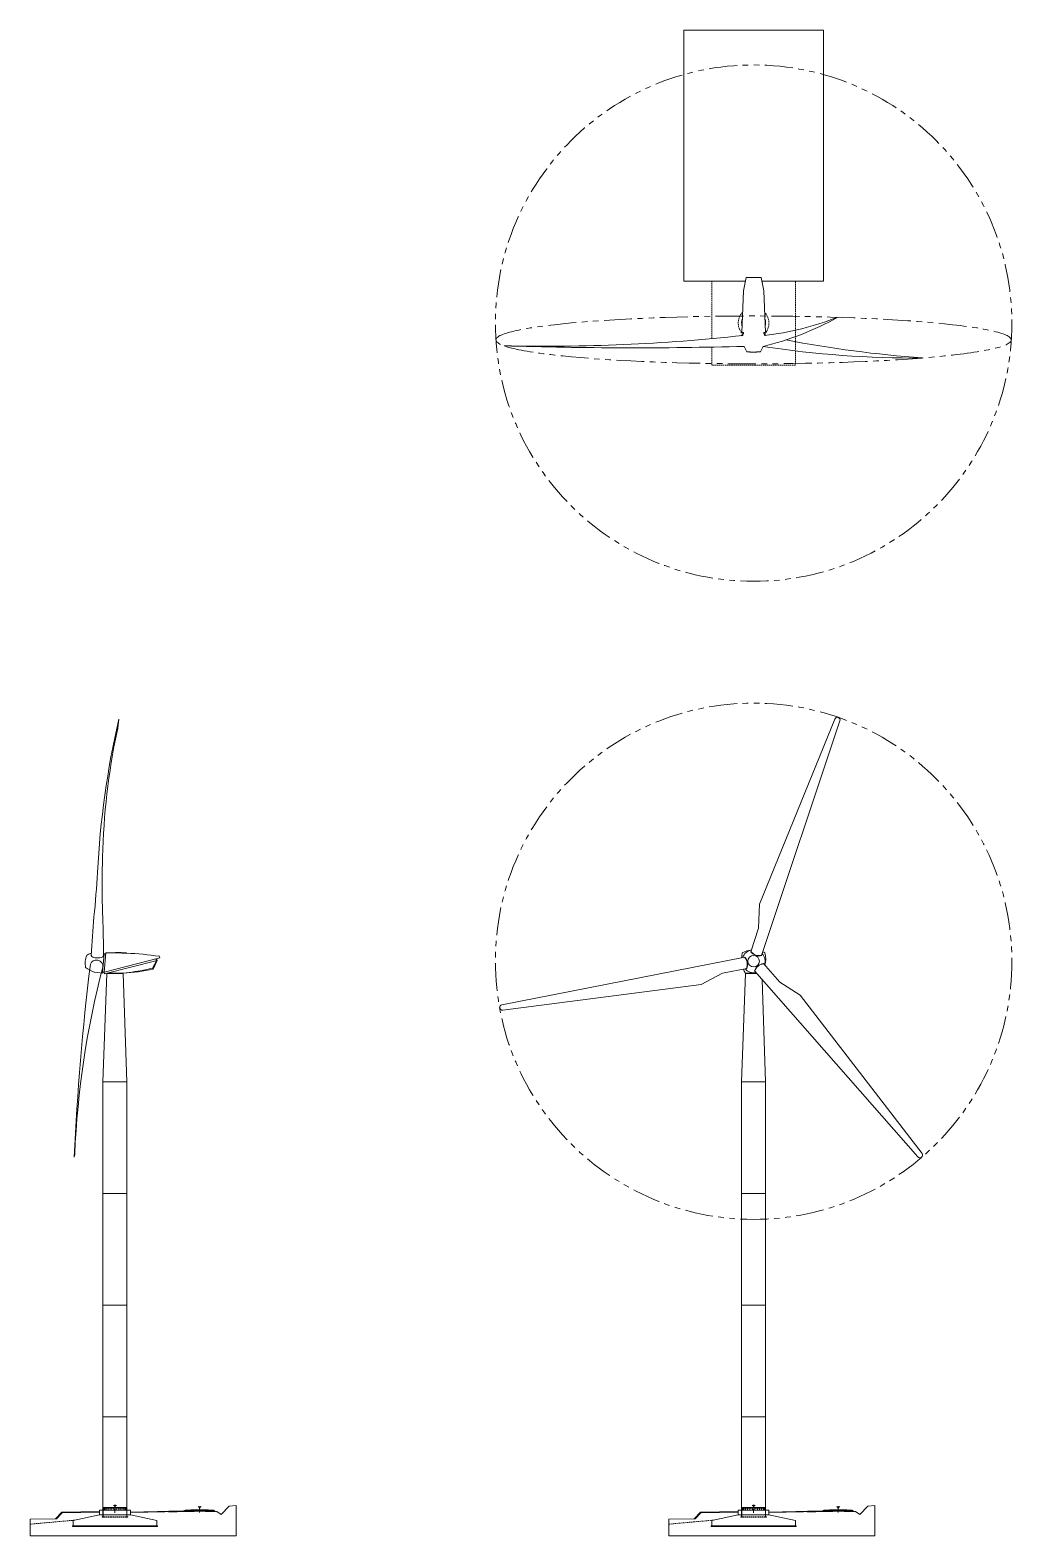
# Model space of a CAD drawing. Extents: x -21429 to -21253, y -12746 to -12476.
import ezdxf

# ---------------------------------------------------------------- set-up
doc = ezdxf.new("R2010")
doc.units = 0
doc.header["$MEASUREMENT"] = 0
for name, pattern in [('CENTER', [2, 1.25, -0.25, 0.25, -0.25]), ('HIDDEN', [0.375, 0.25, -0.125]), ('PHANTOMX2', [5, 2.5, -0.5, 0.5, -0.5, 0.5, -0.5])]:
    doc.linetypes.add(name, pattern=pattern)
doc.layers.add('www.cadblocksfree.com', color=7, linetype='CONTINUOUS', lineweight=5)

msp = doc.modelspace()

# ---------------------------------------------------------------- hatches: boundary and pattern name
at = {"layer": 'www.cadblocksfree.com'}
h = msp.add_hatch(dxfattribs=at)
h.set_pattern_fill('_USER', color=256, scale=0.0175, angle=45, style=0, pattern_type=0)
h.set_pattern_definition([(45, (-21430.657289, -12733.007476), (-0.012374369, 0.012374369), [])])
h.paths.add_polyline_path([(-21395.83, -12741.04), (-21398.33, -12740.99), (-21398.33, -12741.24), (-21395.45, -12741.3)])
h.paths.add_polyline_path([(-21398.33, -12740.99), (-21400.64, -12741.04), (-21400.85, -12741.06), (-21401.23, -12741.3), (-21398.33, -12741.24)])
h = msp.add_hatch(dxfattribs=at)
h.set_pattern_fill('_USER', color=256, scale=0.0175, angle=45, style=0, pattern_type=0)
h.set_pattern_definition([(45, (-21316.27269, -12733.007476), (-0.012374369, 0.012374369), [])])
h.paths.add_polyline_path([(-21281.45, -12741.04), (-21283.95, -12740.99), (-21283.95, -12741.24), (-21281.06, -12741.3)])
h.paths.add_polyline_path([(-21283.95, -12740.99), (-21286.26, -12741.04), (-21286.47, -12741.06), (-21286.84, -12741.3), (-21283.95, -12741.24)])
h = msp.add_hatch(dxfattribs=at)
h.set_pattern_fill('GRASS', color=256, scale=0.005, angle=45, style=0)
h.set_pattern_definition([(135, (-21431.82281, -12747.2673), (-0.1269999, 1e-17), [0.0238125, -0.1557925]), (90, (-21431.82281, -12747.2673), (-0.127, 1e-17), [0.0238125, -0.1031875]), (180, (-21431.82281, -12747.2673), (-1e-17, -0.127), [0.0238125, -0.1031875])])
h.paths.add_polyline_path([(-21403.88, -12741.33), (-21403.76, -12741.25), (-21410.73, -12741.39), (-21410.73, -12741.49), (-21404.21, -12741.36)])
h.paths.add_polyline_path([(-21422.94, -12741.54), (-21422.98, -12741.44), (-21424.12, -12742.58), (-21423.97, -12742.58)])
h.paths.add_polyline_path([(-21422.98, -12741.44), (-21422.94, -12741.54), (-21416.28, -12741.41), (-21416.28, -12741.31)])
h.paths.add_polyline_path([(-21410.56, -12741.64), (-21410.56, -12741.33), (-21410.41, -12741.33), (-21410.41, -12741.64)], flags=9)
h = msp.add_hatch(color=256, dxfattribs=at)
h.paths.add_polyline_path([(-21415.63, -12742.01), (-21415.6, -12742.01), (-21415.6, -12741.91), (-21415.63, -12741.91)])
h.paths.add_polyline_path([(-21411.36, -12742.01), (-21411.33, -12742.01), (-21411.33, -12741.91), (-21411.36, -12741.91)])
h = msp.add_hatch(dxfattribs=at)
h.set_pattern_fill('_USER', color=256, scale=0.0175, angle=45, style=0, pattern_type=0)
h.set_pattern_definition([(45, (-21427.745691, -12749.363468), (-0.012374369, 0.012374369), [])])
h.paths.add_polyline_path([(-21401.07, -12741.2), (-21403.76, -12741.25), (-21403.91, -12741.35), (-21402.3, -12741.32)])
h.paths.add_polyline_path([(-21401.23, -12741.3), (-21401.07, -12741.2), (-21402.3, -12741.32)])
h = msp.add_hatch(dxfattribs=at)
h.set_pattern_fill('GRASS', color=256, scale=0.005, angle=45, style=0)
h.set_pattern_definition([(135, (-21317.43822, -12747.2673), (-0.1269999, 1e-17), [0.0238125, -0.1557925]), (90, (-21317.43822, -12747.2673), (-0.127, 1e-17), [0.0238125, -0.1031875]), (180, (-21317.43822, -12747.2673), (-1e-17, -0.127), [0.0238125, -0.1031875])])
h.paths.add_polyline_path([(-21289.49, -12741.33), (-21289.37, -12741.25), (-21296.35, -12741.39), (-21296.35, -12741.49), (-21289.82, -12741.36)])
h.paths.add_polyline_path([(-21308.55, -12741.54), (-21308.6, -12741.44), (-21309.73, -12742.58), (-21309.59, -12742.58)])
h.paths.add_polyline_path([(-21308.6, -12741.44), (-21308.55, -12741.54), (-21301.9, -12741.41), (-21301.9, -12741.31)])
h.paths.add_polyline_path([(-21296.18, -12741.64), (-21296.18, -12741.33), (-21296.03, -12741.33), (-21296.03, -12741.64)], flags=9)
h = msp.add_hatch(color=256, dxfattribs=at)
h.paths.add_polyline_path([(-21301.25, -12742.01), (-21301.22, -12742.01), (-21301.22, -12741.91), (-21301.25, -12741.91)])
h.paths.add_polyline_path([(-21296.98, -12742.01), (-21296.95, -12742.01), (-21296.95, -12741.91), (-21296.98, -12741.91)])
h = msp.add_hatch(dxfattribs=at)
h.set_pattern_fill('_USER', color=256, scale=0.0175, angle=45, style=0, pattern_type=0)
h.set_pattern_definition([(45, (-21313.361092, -12749.363468), (-0.012374369, 0.012374369), [])])
h.paths.add_polyline_path([(-21286.68, -12741.2), (-21289.37, -12741.25), (-21289.53, -12741.35), (-21287.91, -12741.32)])
h.paths.add_polyline_path([(-21286.84, -12741.3), (-21286.68, -12741.2), (-21287.91, -12741.32)])

# ---------------------------------------------------------------- linework, layer by layer
for p, q in [((-21300.9, -12522.6), (-21301.24, -12530.05)), ((-21300.45, -12520.23), (-21300.9, -12522.6)), ((-21297.74, -12520.23), (-21300.45, -12520.23)), ((-21297.29, -12522.6), (-21297.74, -12520.23)), ((-21296.95, -12530.05), (-21297.29, -12522.6)), ((-21300.89, -12530.05), (-21301.24, -12530.05)), ((-21301.04, -12530.34), (-21300.89, -12530.33)), ((-21301.04, -12530.62), (-21301.04, -12530.34)), ((-21300.89, -12530.33), (-21300.89, -12530.05)), ((-21297.3, -12530.33), (-21297.3, -12530.05)), ((-21297.3, -12530.05), (-21296.95, -12530.05)), ((-21297.15, -12530.34), (-21297.3, -12530.33)), ((-21297.15, -12530.62), (-21297.15, -12530.34)), ((-21297.15, -12530.34), (-21296.9, -12530.58)), ((-21300.77, -12532.55), (-21300.31, -12533.51)), ((-21297.88, -12533.51), (-21297.42, -12532.55)), ((-21300.31, -12533.51), (-21299.79, -12533.51)), ((-21299.79, -12533.51), (-21299.74, -12533.61)), ((-21299.74, -12533.61), (-21298.59, -12533.61)), ((-21298.59, -12533.61), (-21298.54, -12533.51)), ((-21298.54, -12533.51), (-21297.88, -12533.51)), ((-21415.12, -12641.19), (-21415.42, -12644.65)), ((-21414.97, -12641.19), (-21415.12, -12641.19)), ((-21414.93, -12641.21), (-21414.97, -12641.19)), ((-21413.36, -12641.16), (-21413.37, -12641.21)), ((-21411.4, -12641.22), (-21411.39, -12641.27)), ((-21415.42, -12641.39), (-21415.7, -12644.64)), ((-21415.42, -12641.39), (-21415.15, -12641.41)), ((-21405.42, -12642.09), (-21415.42, -12644.65)), ((-21405.93, -12642.58), (-21415.35, -12644.94)), ((-21406.74, -12643.97), (-21407.85, -12644.21)), ((-21406.06, -12642.61), (-21406.74, -12643.97)), ((-21406.66, -12644.13), (-21406.74, -12643.97)), ((-21406.66, -12644.13), (-21405.93, -12642.58)), ((-21406.15, -12642.28), (-21406.06, -12642.61)), ((-21406.02, -12642.24), (-21405.93, -12642.58)), ((-21405.54, -12641.82), (-21405.42, -12642.09)), ((-21417.18, -12644.64), (-21416.69, -12644.72)), ((-21416.69, -12644.72), (-21415.64, -12644.84)), ((-21415.42, -12644.65), (-21415.7, -12644.64)), ((-21415.64, -12644.84), (-21415.63, -12644.64)), ((-21414.96, -12644.91), (-21415.63, -12664.31)), ((-21415.42, -12644.65), (-21415.35, -12644.94)), ((-21412, -12644.84), (-21414.96, -12644.84)), ((-21414.96, -12644.91), (-21414.96, -12644.84)), ((-21414.96, -12644.91), (-21412, -12644.91)), ((-21414.96, -12644.91), (-21412, -12644.91)), ((-21412, -12644.91), (-21412, -12644.84)), ((-21412, -12644.91), (-21411.33, -12664.31)), ((-21300.57, -12644.91), (-21301.25, -12664.31)), ((-21298.6, -12644.84), (-21300.58, -12644.84)), ((-21300.57, -12644.91), (-21300.58, -12644.84)), ((-21300.57, -12644.91), (-21298.54, -12644.91)), ((-21300.57, -12644.91), (-21298.54, -12644.91)), ((-21297.58, -12646), (-21296.95, -12664.31)), ((-21415.63, -12664.31), (-21415.63, -12741.06)), ((-21415.63, -12664.31), (-21411.33, -12664.31)), ((-21411.33, -12664.31), (-21411.33, -12741.06)), ((-21301.25, -12664.31), (-21301.25, -12741.06)), ((-21301.25, -12664.31), (-21296.95, -12664.31)), ((-21296.95, -12664.31), (-21296.95, -12741.06)), ((-21415.63, -12684.31), (-21411.33, -12684.31)), ((-21301.25, -12684.31), (-21296.95, -12684.31)), ((-21415.63, -12704.31), (-21411.33, -12704.31)), ((-21301.25, -12704.31), (-21296.95, -12704.31)), ((-21415.63, -12724.31), (-21411.33, -12724.31)), ((-21301.25, -12724.31), (-21296.95, -12724.31)), ((-21416.23, -12741.91), (-21416.23, -12741.06)), ((-21416.23, -12741.06), (-21415.63, -12741.06)), ((-21415.63, -12740.56), (-21415.63, -12742.24)), ((-21415.63, -12740.56), (-21415.55, -12740.56)), ((-21415.6, -12740.71), (-21415.6, -12742.24)), ((-21415.6, -12741.06), (-21411.36, -12741.06)), ((-21415.58, -12740.68), (-21415.58, -12741.06)), ((-21415.57, -12740.68), (-21415.55, -12740.68)), ((-21415.55, -12740.56), (-21415.55, -12740.68)), ((-21415.55, -12740.56), (-21415.51, -12740.56)), ((-21415.51, -12740.68), (-21415.55, -12740.68)), ((-21415.51, -12740.56), (-21415.43, -12740.56)), ((-21415.51, -12740.56), (-21415.51, -12740.68)), ((-21415.51, -12740.68), (-21415.43, -12740.68)), ((-21415.44, -12741.06), (-21415.44, -12740.68)), ((-21415.43, -12740.56), (-21415.43, -12740.68)), ((-21415.43, -12740.56), (-21411.53, -12740.56)), ((-21411.53, -12740.68), (-21415.43, -12740.68)), ((-21415.22, -12741.06), (-21415.22, -12740.68)), ((-21414.92, -12741.06), (-21414.92, -12740.68)), ((-21414.56, -12741.06), (-21414.56, -12740.68)), ((-21414.14, -12741.06), (-21414.14, -12740.68)), ((-21413.64, -12740.16), (-21413.74, -12740.22)), ((-21413.74, -12740.22), (-21413.59, -12740.22)), ((-21413.71, -12741.06), (-21413.71, -12740.68)), ((-21413.38, -12740.48), (-21413.64, -12740.16)), ((-21413.58, -12740.48), (-21413.32, -12740.16)), ((-21413.22, -12740.22), (-21413.37, -12740.22)), ((-21413.32, -12740.16), (-21413.22, -12740.22)), ((-21413.26, -12741.06), (-21413.26, -12740.68)), ((-21412.82, -12741.06), (-21412.82, -12740.68)), ((-21412.41, -12741.06), (-21412.41, -12740.68)), ((-21412.04, -12741.06), (-21412.04, -12740.68)), ((-21411.74, -12741.06), (-21411.74, -12740.68)), ((-21411.53, -12740.56), (-21411.53, -12740.68)), ((-21411.53, -12740.56), (-21411.45, -12740.56)), ((-21411.53, -12740.68), (-21411.45, -12740.68)), ((-21411.52, -12741.06), (-21411.52, -12740.68)), ((-21411.45, -12740.56), (-21411.45, -12740.68)), ((-21411.41, -12740.56), (-21411.45, -12740.56)), ((-21411.41, -12740.68), (-21411.45, -12740.68)), ((-21411.41, -12740.56), (-21411.33, -12740.56)), ((-21411.41, -12740.56), (-21411.41, -12740.68)), ((-21411.41, -12740.68), (-21411.39, -12740.68)), ((-21411.38, -12740.68), (-21411.38, -12741.06)), ((-21411.36, -12740.71), (-21411.36, -12742.24)), ((-21411.33, -12740.56), (-21411.33, -12742.24)), ((-21411.33, -12741.06), (-21410.73, -12741.06)), ((-21410.73, -12741.91), (-21410.73, -12741.06)), ((-21400.83, -12741.04), (-21401.23, -12741.3)), ((-21398.33, -12740.99), (-21400.83, -12741.04)), ((-21398.49, -12740.38), (-21398.59, -12740.44)), ((-21398.59, -12740.44), (-21398.44, -12740.44)), ((-21398.23, -12740.7), (-21398.49, -12740.38)), ((-21398.43, -12740.71), (-21398.17, -12740.38)), ((-21398.33, -12740.99), (-21395.83, -12741.04)), ((-21398.07, -12740.44), (-21398.22, -12740.44)), ((-21398.17, -12740.38), (-21398.07, -12740.44)), ((-21395.83, -12741.04), (-21395.45, -12741.3)), ((-21393.03, -12740.35), (-21394.48, -12741.8)), ((-21391.8, -12740.24), (-21393.03, -12740.35)), ((-21391.8, -12740.24), (-21391.8, -12745.66)), ((-21301.85, -12741.91), (-21301.85, -12741.06)), ((-21301.85, -12741.06), (-21301.25, -12741.06)), ((-21301.25, -12740.56), (-21301.25, -12742.24)), ((-21301.25, -12740.56), (-21301.17, -12740.56)), ((-21301.22, -12740.71), (-21301.22, -12742.24)), ((-21301.22, -12741.06), (-21296.98, -12741.06)), ((-21301.2, -12740.68), (-21301.2, -12741.06)), ((-21301.19, -12740.68), (-21301.17, -12740.68)), ((-21301.17, -12740.56), (-21301.17, -12740.68)), ((-21301.17, -12740.56), (-21301.12, -12740.56)), ((-21301.12, -12740.68), (-21301.17, -12740.68)), ((-21301.12, -12740.56), (-21301.05, -12740.56)), ((-21301.12, -12740.56), (-21301.12, -12740.68)), ((-21301.12, -12740.68), (-21301.05, -12740.68)), ((-21301.06, -12741.06), (-21301.06, -12740.68)), ((-21301.05, -12740.56), (-21301.05, -12740.68)), ((-21301.05, -12740.56), (-21297.15, -12740.56)), ((-21297.15, -12740.68), (-21301.05, -12740.68)), ((-21300.84, -12741.06), (-21300.84, -12740.68)), ((-21300.53, -12741.06), (-21300.53, -12740.68)), ((-21300.17, -12741.06), (-21300.17, -12740.68)), ((-21299.76, -12741.06), (-21299.76, -12740.68)), ((-21299.26, -12740.16), (-21299.36, -12740.22)), ((-21299.36, -12740.22), (-21299.21, -12740.22)), ((-21299.32, -12741.06), (-21299.32, -12740.68)), ((-21298.99, -12740.48), (-21299.26, -12740.16)), ((-21299.2, -12740.48), (-21298.93, -12740.16)), ((-21298.83, -12740.22), (-21298.98, -12740.22)), ((-21298.93, -12740.16), (-21298.83, -12740.22)), ((-21298.87, -12741.06), (-21298.87, -12740.68)), ((-21298.43, -12741.06), (-21298.43, -12740.68)), ((-21298.02, -12741.06), (-21298.02, -12740.68)), ((-21297.66, -12741.06), (-21297.66, -12740.68)), ((-21297.36, -12741.06), (-21297.36, -12740.68)), ((-21297.15, -12740.56), (-21297.15, -12740.68)), ((-21297.15, -12740.56), (-21297.07, -12740.56)), ((-21297.15, -12740.68), (-21297.07, -12740.68)), ((-21297.13, -12741.06), (-21297.13, -12740.68)), ((-21297.07, -12740.56), (-21297.07, -12740.68)), ((-21297.02, -12740.56), (-21297.07, -12740.56)), ((-21297.02, -12740.68), (-21297.07, -12740.68)), ((-21297.02, -12740.56), (-21296.95, -12740.56)), ((-21297.02, -12740.56), (-21297.02, -12740.68)), ((-21297.02, -12740.68), (-21297.01, -12740.68)), ((-21296.99, -12740.68), (-21296.99, -12741.06)), ((-21296.98, -12740.71), (-21296.98, -12742.24)), ((-21296.95, -12740.56), (-21296.95, -12742.24)), ((-21296.95, -12741.06), (-21296.35, -12741.06)), ((-21296.35, -12741.91), (-21296.35, -12741.06)), ((-21286.45, -12741.04), (-21286.85, -12741.3)), ((-21283.95, -12740.99), (-21286.45, -12741.04)), ((-21284.11, -12740.38), (-21284.21, -12740.44)), ((-21284.21, -12740.44), (-21284.06, -12740.44)), ((-21283.84, -12740.7), (-21284.11, -12740.38)), ((-21284.05, -12740.71), (-21283.78, -12740.38)), ((-21283.95, -12740.99), (-21281.45, -12741.04)), ((-21283.68, -12740.44), (-21283.83, -12740.44)), ((-21283.78, -12740.38), (-21283.68, -12740.44)), ((-21281.45, -12741.04), (-21281.06, -12741.3)), ((-21278.64, -12740.35), (-21280.1, -12741.8)), ((-21277.41, -12740.24), (-21278.64, -12740.35)), ((-21277.41, -12740.24), (-21277.41, -12745.66)), ((-21422.98, -12741.44), (-21424.12, -12742.58)), ((-21422.94, -12741.54), (-21423.97, -12742.58)), ((-21422.98, -12741.44), (-21416.23, -12741.31)), ((-21422.94, -12741.54), (-21416.23, -12741.41)), ((-21420.98, -12742.91), (-21416.23, -12741.91)), ((-21420.98, -12743.86), (-21420.98, -12742.91)), ((-21420.98, -12743.86), (-21405.98, -12743.86)), ((-21416.23, -12741.91), (-21410.73, -12741.91)), ((-21415.79, -12742.24), (-21415.45, -12742.24)), ((-21415.79, -12742.24), (-21415.79, -12742.31)), ((-21415.79, -12742.31), (-21415.45, -12742.31)), ((-21415.63, -12741.91), (-21415.6, -12741.91)), ((-21415.63, -12742.01), (-21415.6, -12742.01)), ((-21415.45, -12742.24), (-21415.45, -12742.31)), ((-21411.36, -12742.24), (-21411.52, -12742.24)), ((-21411.52, -12742.24), (-21411.52, -12742.31)), ((-21411.52, -12742.31), (-21411.18, -12742.31)), ((-21411.36, -12742.01), (-21411.33, -12742.01)), ((-21411.18, -12742.24), (-21411.33, -12742.24)), ((-21411.18, -12742.24), (-21411.18, -12742.31)), ((-21401.07, -12741.2), (-21410.73, -12741.39)), ((-21398.33, -12741.24), (-21410.73, -12741.49)), ((-21410.73, -12741.91), (-21405.98, -12742.91)), ((-21405.98, -12743.86), (-21405.98, -12742.91)), ((-21403.76, -12741.25), (-21403.91, -12741.35)), ((-21398.33, -12741.24), (-21395.23, -12741.3)), ((-21395.23, -12741.3), (-21394.48, -12741.8)), ((-21308.6, -12741.44), (-21309.73, -12742.58)), ((-21308.55, -12741.54), (-21309.59, -12742.58)), ((-21308.6, -12741.44), (-21301.85, -12741.31)), ((-21308.55, -12741.54), (-21301.85, -12741.41)), ((-21306.6, -12742.91), (-21301.85, -12741.91)), ((-21306.6, -12743.86), (-21306.6, -12742.91)), ((-21306.6, -12743.86), (-21291.6, -12743.86)), ((-21301.85, -12741.91), (-21296.35, -12741.91)), ((-21301.4, -12742.24), (-21301.06, -12742.24)), ((-21301.4, -12742.24), (-21301.4, -12742.31)), ((-21301.4, -12742.31), (-21301.06, -12742.31)), ((-21301.25, -12741.91), (-21301.22, -12741.91)), ((-21301.25, -12742.01), (-21301.22, -12742.01)), ((-21301.06, -12742.24), (-21301.06, -12742.31)), ((-21296.98, -12742.24), (-21297.13, -12742.24)), ((-21297.13, -12742.24), (-21297.13, -12742.31)), ((-21297.13, -12742.31), (-21296.79, -12742.31)), ((-21296.98, -12742.01), (-21296.95, -12742.01)), ((-21296.79, -12742.24), (-21296.95, -12742.24)), ((-21296.79, -12742.24), (-21296.79, -12742.31)), ((-21286.68, -12741.2), (-21296.35, -12741.39)), ((-21283.95, -12741.24), (-21296.35, -12741.49)), ((-21296.35, -12741.91), (-21291.6, -12742.91)), ((-21291.6, -12743.86), (-21291.6, -12742.91)), ((-21289.37, -12741.25), (-21289.53, -12741.35)), ((-21283.95, -12741.24), (-21280.85, -12741.3)), ((-21280.85, -12741.3), (-21280.1, -12741.8)), ((-21391.8, -12745.66), (-21428.68, -12745.66)), ((-21277.41, -12745.66), (-21314.3, -12745.66))]:
    msp.add_line(p, q, dxfattribs=at)
at = {"layer": 'www.cadblocksfree.com', "linetype": 'HIDDEN'}
for p, q in [((-21301.35, -12530.65), (-21301.04, -12530.34)), ((-21297.15, -12530.34), (-21296.9, -12530.58)), ((-21420.68, -12742.84), (-21428.68, -12743.56)), ((-21415.45, -12742.24), (-21411.52, -12742.24)), ((-21415.45, -12742.31), (-21411.52, -12742.31)), ((-21306.29, -12742.84), (-21314.3, -12743.56)), ((-21301.06, -12742.24), (-21297.13, -12742.24)), ((-21301.06, -12742.31), (-21297.13, -12742.31))]:
    msp.add_line(p, q, dxfattribs=at)
at = {"layer": 'www.cadblocksfree.com', "linetype": 'CENTER', "ltscale": 0.5}
for p, q in [((-21413.48, -12740.11), (-21413.48, -12741.52)), ((-21398.33, -12740.38), (-21398.33, -12741.45)), ((-21299.1, -12740.11), (-21299.1, -12741.52)), ((-21283.95, -12740.38), (-21283.95, -12741.45))]:
    msp.add_line(p, q, dxfattribs=at)
at = {"layer": 'www.cadblocksfree.com', "linetype": 'Continuous'}
for points in [[(-21297.62, -12520.89), (-21286.6, -12520.89), (-21286.6, -12475.89), (-21311.6, -12475.89), (-21311.6, -12520.89)], [(-21311.6, -12520.89), (-21300.58, -12520.89)]]:
    msp.add_lwpolyline(points, dxfattribs=at)
at = {"layer": 'www.cadblocksfree.com', "linetype": 'HIDDEN'}
for points in [[(-21297.62, -12520.89), (-21291.6, -12520.89), (-21291.6, -12535.89), (-21306.6, -12535.89), (-21306.6, -12532.68)], [(-21306.6, -12531.17), (-21306.6, -12520.89), (-21300.58, -12520.89)]]:
    msp.add_lwpolyline(points, dxfattribs=at)
at = {"layer": 'www.cadblocksfree.com'}
for points in [[(-21297.67, -12641.7), (-21283.64, -12599.66, 0.962695), (-21284.57, -12599.31), (-21298.06, -12632.49), (-21298.2, -12636.79), (-21299.61, -12641, 0.297206), (-21297.67, -12641.7)], [(-21297.67, -12641.7, -0.297206), (-21299.61, -12641, -0.970699)], [(-21297.65, -12641.65, -0.306952), (-21299.59, -12640.94, -0.297206)], [(-21300.68, -12641.97), (-21344.18, -12650.49, 0.962695), (-21344.02, -12651.48), (-21308.5, -12646.85), (-21304.69, -12644.86), (-21300.34, -12644.01, 0.297206), (-21300.68, -12641.97)], [(-21300.74, -12641.99, -0.306952), (-21300.4, -12644.02, -0.297206)], [(-21298.94, -12644.45), (-21269.7, -12677.77, 0.962695), (-21268.93, -12677.13), (-21290.79, -12648.76), (-21294.43, -12646.48), (-21297.36, -12643.14, 0.297206), (-21298.94, -12644.45)], [(-21298.9, -12644.5, -0.306952), (-21297.32, -12643.18, -0.297206)]]:
    msp.add_lwpolyline(points, format="xyb", dxfattribs=at)
for points in [[(-21428.68, -12745.66), (-21428.68, -12742.67), (-21423.97, -12742.58)], [(-21420.98, -12743.86), (-21421.08, -12743.86), (-21421.08, -12743.96), (-21405.98, -12743.96), (-21405.88, -12743.96), (-21405.88, -12743.86), (-21405.98, -12743.86)], [(-21314.3, -12745.66), (-21314.3, -12742.67), (-21309.59, -12742.58)], [(-21306.6, -12743.86), (-21306.7, -12743.86), (-21306.7, -12743.96), (-21291.6, -12743.96), (-21291.5, -12743.96), (-21291.5, -12743.86), (-21291.6, -12743.86)]]:
    msp.add_lwpolyline(points, dxfattribs=at)
at = {"layer": 'www.cadblocksfree.com', "linetype": 'PHANTOMX2', "ltscale": 2}
for centre in [(-21299.1, -12528.39), (-21299.1, -12642.71)]:
    msp.add_circle(centre, 46.25, dxfattribs=at)
at = {"layer": 'www.cadblocksfree.com'}
msp.add_circle((-21299.1, -12642.71), 1.03, dxfattribs=at)
at = {"layer": 'www.cadblocksfree.com', "linetype": 'HIDDEN'}
for start, end in [(136.1368, 225.006), (314.994, 43.8632)]:
    msp.add_arc((-21299.1, -12528.39), 2.75, start, end, dxfattribs=at)
at = {"layer": 'www.cadblocksfree.com'}
for centre, radius, start, end in [((-21299.1, -12528.39), 2.15, 161.4502, 193.3415), ((-21309.33, -12482.29), 51.66, 283.3335, 299.3041), ((-21303.79, -12476.27), 54.75, 276.9698, 291.141), ((-21299.1, -12528.39), 2.15, 346.6585, 18.5498), ((-21336.32, -12207.51), 325.02, 268.6816, 276.2321), ((-21320.49, -11783.28), 749.53, 268.21782, 271.50762), ((-21270.3, -12356.82), 177.82, 261.2269, 270.4426), ((-21252.69, -12319.16), 216.08, 259.1703, 265.6908), ((-21264.02, -12633.97), 152.74, 166.8859, 177.304), ((-21435.34, -12597.02), 22.69, 348.5112, 354.1982), ((-21294.23, -12626.64), 121.5, 168.0795, 178.7733), ((-21278.85, -12629.08), 136.94, 177.8872, 182.3944), ((-21618.83, -12614.04), 202.64, 354.1291, 356.3935), ((-21235.5, -12651.2), 182.49, 174.8338, 177.0173), ((-21598.02, -12642.05), 182.49, 0.0904, 2.2739), ((-21416.83, -12644.4), 3.26, 109.0769, 121.7318), ((-21416.85, -12649.2), 7.94, 96.2891, 97.5315), ((-21416.85, -12649.2), 7.94, 79.645, 80.4591), ((-21413.98, -12692.49), 51.28, 87.1053, 91.0562), ((-21413.17, -12668.17), 27.01, 86.2427, 90.4206), ((-21413.88, -12699.01), 57.8, 81.6994, 87.5291), ((-21296.26, -12642.33), 5, 166.7396, 177.1496), ((-21299.1, -12645.06), 4.37, 95.4504, 117.5901), ((-21299.1, -12642.71), 2.06, 101.5041, 161.0495), ((-21299.1, -12642.71), 2.06, 341.2397, 41.5111), ((-21299.1, -12645.06), 4.37, 62.4099, 67.7801), ((-21301.94, -12642.33), 5, 346.9069, 13.2604), ((-20984.55, -12696.8), 436.63, 172.9544, 177.5085), ((-21259.48, -12684.21), 161.36, 165.475, 177.5415), ((-21415.41, -12643.02), 3.42, 156.0326, 193.5713), ((-21416.17, -12640.79), 3.98, 229.7955, 255.2538), ((-21299.1, -12642.71), 2.06, 221.0424, 281.2468), ((-21413.82, -12610.86), 34.03, 273.067, 282.1412), ((-21416.31, -12602.66), 42.4, 275.8351, 281.5027), ((-21296.26, -12642.33), 5, 200.9384, 210.1284), ((-21422.96, -12677.26), 2.26, 345.6456, 359.4203), ((-21415.57, -12740.71), 0.03, 90, 180), ((-21411.39, -12740.71), 0.03, 0, 90), ((-21301.19, -12740.71), 0.03, 90, 180), ((-21297.01, -12740.71), 0.03, 0, 90)]:
    msp.add_arc(centre, radius, start, end, dxfattribs=at)
at = {"layer": 'www.cadblocksfree.com', "linetype": 'PHANTOMX2', "ltscale": 2}
msp.add_ellipse((-21299.1, -12531.39), major_axis=(-46.15, 0), ratio=0.092838, dxfattribs=at)
at = {"layer": 'www.cadblocksfree.com'}
for centre, major_axis, ratio in [((-21416.78, -12643.49), (-1.1, 0.24), 0.868263), ((-21416.64, -12641.73), (1.1, -0.03), 0.360753)]:
    msp.add_ellipse(centre, major_axis=major_axis, ratio=ratio, start_param=3.141593, end_param=6.283185, dxfattribs=at)

doc.saveas('drawing.dxf')
